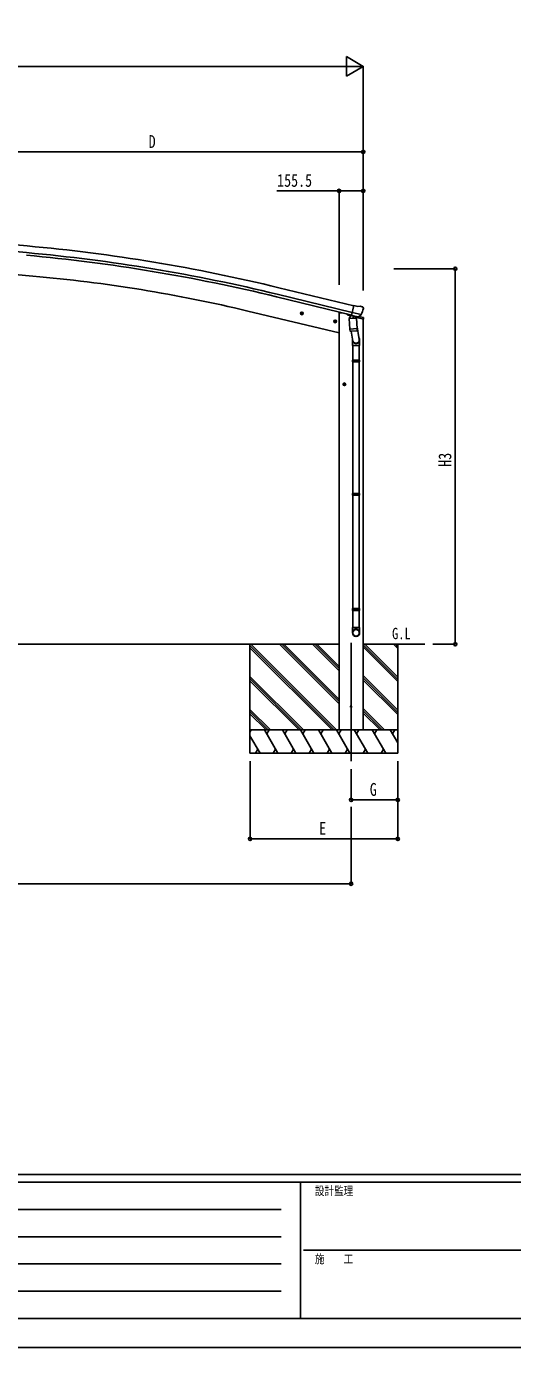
# Model space of a CAD drawing. Units: millimetres, scale not verified. Extents: x -10512 to 10512, y -7425 to 7425.
# Drawn here: x -5025 to -1900, y -7425 to 1063 of the extents above; entities that cross this region are included whole.
import ezdxf
from ezdxf.enums import TextEntityAlignment as Align

# ---------------------------------------------------------------- set-up
doc = ezdxf.new("R2010")
doc.units = ezdxf.units.MM
doc.header["$LTSCALE"] = 30
for name, color, linetype in [('0-2_USER1', 3, 'Continuous'), ('0-3_YKK_12', 2, 'Continuous'), ('0-4_YKK_13', 4, 'Continuous'), ('0-5_YKK_A1', 4, 'Continuous'), ('0-6_YKK_D', 6, 'Continuous'), ('0-7_YKK_ZWAK', 7, 'Continuous')]:
    doc.layers.add(name, color=color, linetype=linetype)
doc.styles.add('ＭＳ ゴシック', font='')
doc.styles.get('ＭＳ ゴシック').set_extended_font_data('MS Gothic')

msp = doc.modelspace()

# ---------------------------------------------------------------- linework, layer by layer
at = {"layer": '0-3_YKK_12'}
msp.add_line((-2938.1, -2897.56), (-2938.1, -3656.77), dxfattribs=at)
at = {"layer": '0-4_YKK_13'}
for p, q in [((-2893.97, -737.45), (-2919.9, -731.22)), ((-2893.97, -737.45), (-2880.71, -734.75)), ((-2866.23, -737.94), (-2879.41, -734.77)), ((-2863.13, -740.19), (-2859.28, -746.48)), ((-2858.92, -748.76), (-2859.19, -749.91)), ((-3244.58, -782.96), (-3264.03, -778.29)), ((-3261.61, -778.87), (-3256.44, -773.42)), ((-3259.47, -786.07), (-3261.61, -778.87)), ((-3256.64, -790.34), (-3251.97, -770.9)), ((-3256.44, -773.42), (-3249.14, -775.18)), ((-3249.14, -775.18), (-3247.01, -782.37)), ((-3030.66, -834.31), (-3050.11, -829.64)), ((-3047.68, -830.23), (-3042.52, -824.78)), ((-3045.55, -837.42), (-3047.68, -830.23)), ((-3042.72, -841.7), (-3038.05, -822.26)), ((-3042.52, -824.78), (-3035.22, -826.53)), ((-3035.22, -826.53), (-3033.09, -833.73)), ((-2962.34, -784.74), (-2962.34, -788.05)), ((-2939.62, -797.45), (-2958.51, -792.91)), ((-2950.04, -814.62), (-2904.36, -811.43)), ((-2945.37, -881.46), (-2950.04, -814.62)), ((-2935.63, -792.85), (-2948.94, -808.17)), ((-2948.94, -808.17), (-2948.5, -814.51)), ((-2934.68, -792.79), (-2935.63, -792.85)), ((-2931.6, -795.26), (-2933.13, -794.89)), ((-2894.9, -804.07), (-2931.6, -795.26)), ((-2872.97, -789.07), (-2930.48, -775.26)), ((-2925.65, -797.08), (-2924.63, -811.69)), ((-2897.44, -806.08), (-2923.25, -812.52)), ((-2906.13, -808.25), (-2905.9, -811.54)), ((-2904.36, -811.43), (-2899.68, -878.26)), ((-2857.79, -817.09), (-2900.49, -806.84)), ((-2892.53, -804.55), (-2900.05, -802.74)), ((-2896.73, -804.3), (-2896.68, -805.04)), ((-2893.37, -804.44), (-2894.9, -804.07)), ((-2889.82, -803.98), (-2873.44, -789.49)), ((-2886.29, -800.99), (-2860.09, -807.29)), ((-2857.79, -810.2), (-2857.79, -817.09)), ((-2945.37, -881.46), (-2899.68, -878.26)), ((-2945.36, -881.46), (-2944.47, -894.15)), ((-2900.67, -892.87), (-2942.36, -895.78)), ((-2936.94, -895.4), (-2926.2, -958.99)), ((-2901.41, -853.5), (-2885.5, -949.67)), ((-2898.82, -890.73), (-2899.7, -878.27)), ((-2899.22, -892.09), (-2899.22, -892.09)), ((-2929.35, -952.17), (-2929.35, -986.83)), ((-2929.35, -986.83), (-2883.35, -986.83)), ((-2927.35, -986.83), (-2927.35, -1080.83)), ((-2885.35, -986.83), (-2885.35, -1080.83)), ((-2883.35, -986.83), (-2883.35, -952.48)), ((-2929.35, -1082.83), (-2928.35, -1080.83)), ((-2929.35, -1082.83), (-2883.35, -1082.83)), ((-2929.35, -1082.83), (-2929.35, -1090.83)), ((-2929.35, -1090.83), (-2883.35, -1090.83)), ((-2929.35, -1090.83), (-2928.35, -1092.83)), ((-2928.35, -1080.83), (-2884.35, -1080.83)), ((-2928.35, -1092.83), (-2884.35, -1092.83)), ((-2927.35, -1092.83), (-2927.35, -1937.02)), ((-2885.35, -1092.83), (-2885.35, -1937.02)), ((-2883.35, -1082.83), (-2884.35, -1080.83)), ((-2929.35, -1939.02), (-2928.35, -1937.02)), ((-2929.35, -1939.02), (-2883.35, -1939.02)), ((-2929.35, -1939.02), (-2929.35, -1947.02)), ((-2929.35, -1947.02), (-2883.35, -1947.02)), ((-2929.35, -1947.02), (-2928.35, -1949.02)), ((-2928.35, -1937.02), (-2884.35, -1937.02)), ((-2928.35, -1949.02), (-2884.35, -1949.02)), ((-2927.35, -1949.02), (-2927.35, -2677.2)), ((-2885.35, -1949.02), (-2885.35, -2677.2)), ((-2883.35, -1939.02), (-2884.35, -1937.02)), ((-2929.35, -2679.2), (-2928.35, -2677.2)), ((-2929.35, -2679.2), (-2883.35, -2679.2)), ((-2929.35, -2679.2), (-2929.35, -2687.2)), ((-2929.35, -2687.2), (-2883.35, -2687.2)), ((-2929.35, -2687.2), (-2928.35, -2689.2)), ((-2928.35, -2677.2), (-2884.35, -2677.2)), ((-2928.35, -2689.2), (-2884.35, -2689.2)), ((-2927.35, -2689.2), (-2927.35, -2799.2)), ((-2885.35, -2689.2), (-2885.35, -2799.2)), ((-2883.35, -2679.2), (-2884.35, -2677.2)), ((-2929.35, -2833.35), (-2929.35, -2799.2)), ((-2929.35, -2799.2), (-2883.35, -2799.2)), ((-2883.35, -2833.35), (-2883.35, -2799.2))]:
    msp.add_line(p, q, dxfattribs=at)
for points in [[(-2925.33, -796.67), (-2935.06, -794.34), (-2919.9, -731.22)], [(-3247.01, -782.37), (-3252.18, -787.82), (-3259.47, -786.07)], [(-3033.09, -833.73), (-3038.25, -839.18), (-3045.55, -837.42)], [(-2925.33, -796.67), (-2925.1, -796.82), (-2900.33, -802.77), (-2900.05, -802.74)], [(-2872.7, -788.49), (-2873.28, -789.33), (-2873.44, -789.49)], [(-2883.35, -1082.83), (-2883.35, -1090.83), (-2884.35, -1092.83)], [(-2883.35, -1939.02), (-2883.35, -1947.02), (-2884.35, -1949.02)], [(-2883.35, -2679.2), (-2883.35, -2687.2), (-2884.35, -2689.2)]]:
    msp.add_lwpolyline(points, dxfattribs=at)
for centre, radius in [((-3254.31, -780.62), 8.5), ((-3254.31, -780.62), 7.7), ((-3254.31, -780.62), 6.5), ((-3040.39, -831.98), 8.5), ((-3040.39, -831.98), 7.7), ((-3040.39, -831.98), 6.5), ((-2938.1, -3306.77), 4.5)]:
    msp.add_circle(centre, radius, dxfattribs=at)
for centre, radius, start, end in [((-2880.11, -737.69), 3, 76.5, 101.5), ((-3056, -702.66), 202.4, 334.90875, 346.5), ((-2867.4, -742.8), 5, 31.5, 76.5), ((-2957.34, -788.05), 5, 180, 256.5), ((-2933.01, -794.41), 0.5, 221.23754, 256.5), ((-2926.25, -797.17), 0.604, 7.79405, 79.40158), ((-2923.61, -811.55), 1.03, 188.03431, 289.96103), ((-2897.68, -805.11), 1, 284, 4), ((-2896.24, -804.26), 0.5, 76.5, 184), ((-2893.25, -803.95), 0.5, 256.5, 291.76246), ((-2860.79, -810.2), 3, 0, 76.5), ((-2942.5, -893.79), 2, 190.53157, 274), ((-2900.81, -890.87), 2, 274, 322.59038), ((-2900.76, -890.9), 1.95, 322.52234, 4.95983), ((-2913.35, -952.48), 30, 0, 2.54858)]:
    msp.add_arc(centre, radius, start, end, dxfattribs=at)
for centre, major_axis, ratio, start_param, end_param in [((-2861.84, -748.05), (1.57, -2.57), 0.99628, 0.7835347, 1.5707963), ((-2891.83, -801.62), (0.73, -2.92), 0.997631, 5.8041905, 5.8929484), ((-2891.87, -801.5), (-2.63, 3.16), 0.650902, 2.1145521, 2.1873627), ((-2891.81, -801.72), (0.73, -2.92), 0.997631, 5.965759, 6.7621801), ((-2906.35, -952.17), (-23, 0), 0.996195, 6.0000678, 10.0103449), ((-2906.35, -952.17), (-21, 0), 0.996195, 0.3319459, 3.3482706), ((-2906.35, -2831.6), (23, 0), 0.996195, 6.2831853, 9.424778), ((-2906.35, -2833.35), (23, 0), 0.996195, 6.2831853, 9.424778), ((-2906.35, -2833.35), (0, -23.43), 0.981806, 4.712389, 7.8539816)]:
    msp.add_ellipse(centre, major_axis=major_axis, ratio=ratio, start_param=start_param, end_param=end_param, dxfattribs=at)
msp.add_ellipse((-2906.35, -2833.35), major_axis=(-21, 0), ratio=0.996195, dxfattribs=at)
at = {"layer": '0-5_YKK_A1'}
for p, q in [((-5497.21, -304.37), (-5019.7, -347.57)), ((-5500.97, -347.37), (-5023.59, -390.56)), ((-4982.9, -541.19), (-5520.84, -494.13)), ((-2934.38, -791.53), (-3417.44, -674.04)), ((-2930.45, -775.15), (-3413.46, -657.68)), ((-2920.37, -733.19), (-3403.25, -615.7)), ((-3015.85, -906.77), (-3601.53, -766.16)), ((-3015.85, -776.77), (-2995.85, -776.77)), ((-3015.85, -776.77), (-3015.85, -3456.77)), ((-2995.85, -776.77), (-2962.34, -784.82)), ((-2860.35, -816.48), (-2860.35, -3456.77)), ((-2991.35, -1236.27), (-2971.35, -1236.27)), ((-2987.85, -1232.52), (-2981.35, -1228.77)), ((-2981.35, -1246.27), (-2981.35, -1226.27)), ((-2981.35, -1228.77), (-2974.85, -1232.52)), ((-2974.85, -1240.03), (-2981.35, -1243.78)), ((-2974.85, -1232.52), (-2974.85, -1240.03)), ((-8118.51, -2906.77), (-3015.85, -2906.77)), ((-3588.1, -2906.77), (-3588.1, -3606.77)), ((-3046.1, -3456.77), (-3588.1, -2914.78)), ((-3060.24, -3456.77), (-3588.1, -2928.92)), ((-3031.96, -3456.77), (-3581.96, -2906.77)), ((-3015.85, -3289.03), (-3398.12, -2906.77)), ((-3015.85, -3274.89), (-3383.97, -2906.77)), ((-3015.85, -3260.75), (-3369.83, -2906.77)), ((-3015.85, -3076.9), (-3185.98, -2906.77)), ((-3015.85, -3062.76), (-3171.84, -2906.77)), ((-3015.85, -3048.62), (-3157.7, -2906.77)), ((-2463.4, -2906.77), (-2860.35, -2906.77)), ((-2638.1, -3132.14), (-2860.35, -2909.9)), ((-2638.1, -3146.29), (-2860.35, -2924.04)), ((-2638.1, -3118), (-2849.33, -2906.77)), ((-2638.1, -2934.15), (-2665.48, -2906.77)), ((-2638.1, -2920.01), (-2651.34, -2906.77)), ((-2638.1, -2906.77), (-2638.1, -3606.77)), ((-3244.09, -3456.77), (-3588.1, -3112.77)), ((-3258.23, -3456.77), (-3588.1, -3126.91)), ((-2638.1, -3330.13), (-2860.35, -3107.88)), ((-2638.1, -3344.27), (-2860.35, -3122.03)), ((-2638.1, -3358.42), (-2860.35, -3136.17)), ((-3272.38, -3456.77), (-3588.1, -3141.05)), ((-3456.22, -3456.77), (-3588.1, -3324.9)), ((-3470.37, -3456.77), (-3588.1, -3339.04)), ((-3484.51, -3456.77), (-3588.1, -3353.18)), ((-2723.59, -3456.77), (-2860.35, -3320.02)), ((-2737.73, -3456.77), (-2860.35, -3334.16)), ((-2751.88, -3456.77), (-2860.35, -3348.3)), ((-3588.1, -3456.77), (-2638.1, -3456.77)), ((-3588.1, -3470.35), (-3580.26, -3456.77)), ((-3408.19, -3606.77), (-3494.79, -3456.77)), ((-3479.79, -3482.75), (-3464.79, -3456.77)), ((-3292.72, -3606.77), (-3379.32, -3456.77)), ((-3364.32, -3482.75), (-3349.32, -3456.77)), ((-3177.25, -3606.77), (-3263.85, -3456.77)), ((-3233.85, -3456.77), (-3248.85, -3482.75)), ((-3061.78, -3606.77), (-3148.38, -3456.77)), ((-3133.38, -3482.75), (-3118.38, -3456.77)), ((-2946.31, -3606.77), (-3032.91, -3456.77)), ((-3017.91, -3482.75), (-3002.91, -3456.77)), ((-2830.84, -3606.77), (-2917.44, -3456.77)), ((-2902.44, -3482.75), (-2887.44, -3456.77)), ((-2715.37, -3606.77), (-2801.97, -3456.77)), ((-2786.97, -3482.76), (-2771.97, -3456.77)), ((-2638.1, -3540.6), (-2686.5, -3456.77)), ((-2671.5, -3482.75), (-2656.5, -3456.77)), ((-3523.66, -3606.77), (-3588.1, -3495.16)), ((-2638.1, -3606.77), (-3588.1, -3606.77)), ((-3538.66, -3580.79), (-3553.66, -3606.77)), ((-3423.19, -3580.79), (-3438.19, -3606.77)), ((-3307.72, -3580.79), (-3322.72, -3606.77)), ((-3192.25, -3580.79), (-3207.25, -3606.77)), ((-3076.78, -3580.79), (-3091.78, -3606.77)), ((-2961.31, -3580.79), (-2976.31, -3606.77)), ((-2845.84, -3580.79), (-2860.84, -3606.77)), ((-2730.37, -3580.79), (-2745.37, -3606.77))]:
    msp.add_line(p, q, dxfattribs=at)
msp.add_lwpolyline([(-2981.35, -1243.78), (-2987.85, -1240.03), (-2987.85, -1232.52)], dxfattribs=at)
for radius in [8.5, 7.7, 6.5]:
    msp.add_circle((-2981.35, -1236.27), radius, dxfattribs=at)
for centre, radius, start, end in [((-6015.83, -11357.58), 10994.98, 76.33027, 84.83026), ((-6015.83, -11357.58), 11011.82, 76.33027, 84.83026), ((-6015.83, -11357.58), 11054.98, 76.33027, 84.83134), ((-5805.88, -9947.98), 9442.71, 76.5, 84.99999)]:
    msp.add_arc(centre, radius, start, end, dxfattribs=at)
at = {"layer": '0-6_YKK_D'}
for p, q in [((-2859.85, 806.21), (-2968.1, 868.71)), ((-2968.1, 868.71), (-2968.1, 743.71)), ((-2984.85, 806.21), (-8149.01, 806.21)), ((-2859.85, 806.21), (-3076.36, 806.21)), ((-2859.85, 806.21), (-2968.1, 743.71)), ((-2859.85, -634.73), (-2859.85, 807.21)), ((-5558.92, 256.21), (-2859.85, 256.21)), ((-2859.85, -634.73), (-2859.85, 257.21)), ((-3015.35, -596.79), (-3015.35, 7.21)), ((-2859.85, -634.73), (-2859.85, 7.21)), ((-2663.42, -494.13), (-2267.28, -494.13)), ((-2268.28, -494.13), (-2268.28, -2906.77)), ((-2412.4, -2906.77), (-2267.28, -2906.77)), ((-3587.99, -3656.77), (-3587.99, -4157.77)), ((-2937.99, -3708.15), (-2937.99, -3907.77)), ((-2637.99, -3656.77), (-2637.99, -4157.77)), ((-2637.99, -3656.77), (-2637.99, -3907.77)), ((-2938.1, -3950.85), (-2938.1, -4446.4)), ((-2937.99, -3906.77), (-2637.99, -3906.77)), ((-3587.99, -4156.77), (-2637.99, -4156.77)), ((-8196.15, -4445.4), (-2938.1, -4445.4))]:
    msp.add_line(p, q, dxfattribs=at)
msp.add_lwpolyline([(-2859.85, 6.21), (-3015.35, 6.21), (-3415.18, 6.21)], dxfattribs=at)
for centre in [(-2859.85, 256.21), (-3015.35, 6.21), (-2859.85, 6.21), (-2268.28, -494.13), (-2268.28, -2906.77), (-2937.99, -3906.77), (-2637.99, -3906.77), (-3587.99, -4156.77), (-2637.99, -4156.77), (-2938.1, -4445.4)]:
    msp.add_circle(centre, 10.62, dxfattribs=at)
at = {"layer": '0-7_YKK_ZWAK'}
for p, q in [((9737.55, -6312.5), (-9762.45, -6312.5)), ((-3262.45, -6362.5), (-9762.45, -6362.5)), ((-3262.45, -6362.5), (-3262.45, -7237.5)), ((-12.45, -6362.5), (-3262.45, -6362.5)), ((-9656.2, -6537.5), (-3387.45, -6537.5)), ((-9656.2, -6712.5), (-3387.45, -6712.5)), ((-3243.7, -6800), (-12.45, -6800)), ((-9656.2, -6887.5), (-3387.45, -6887.5)), ((-9656.2, -7062.5), (-3387.45, -7062.5)), ((-9762.45, -7237.5), (-3262.45, -7237.5)), ((-3262.45, -7237.5), (-12.45, -7237.5))]:
    msp.add_line(p, q, dxfattribs=at)
msp.add_lwpolyline([(-10512.5, -7425), (10512.5, -7425), (10512.5, 7425), (-10512.5, 7425)], close=True, dxfattribs=at)

# ---------------------------------------------------------------- texts
at = {"layer": '0-2_USER1', "style": 'ＭＳ ゴシック', "width": 0.8}
msp.add_text('G.L', height=73.31, dxfattribs=at).set_placement((-2674.99, -2896.17), align=Align.BOTTOM_LEFT)
at = {"layer": '0-6_YKK_D', "style": 'ＭＳ ゴシック', "width": 0.8}
for s, p in [('D', (-4239.39, 257.01)), ('155.5', (-3413.52, 7.87)), ('G', (-2817.99, -3905.11)), ('E', (-3142.99, -4155.11))]:
    msp.add_text(s, height=82.48, dxfattribs=at).set_placement(p, align=Align.BOTTOM_LEFT)
msp.add_text('H3', height=82.48, rotation=90, dxfattribs=at).set_placement((-2269.28, -1766.45), align=Align.BOTTOM_LEFT)
at = {"layer": '0-7_YKK_ZWAK', "style": 'ＭＳ ゴシック', "width": 0.8}
for s, p in [('設計監理', (-3170.78, -6462.5)), ('施\u3000\u3000工', (-3170.78, -6900))]:
    msp.add_text(s, height=54.99, dxfattribs=at).set_placement(p, align=Align.BOTTOM_LEFT)

doc.saveas('drawing.dxf')
